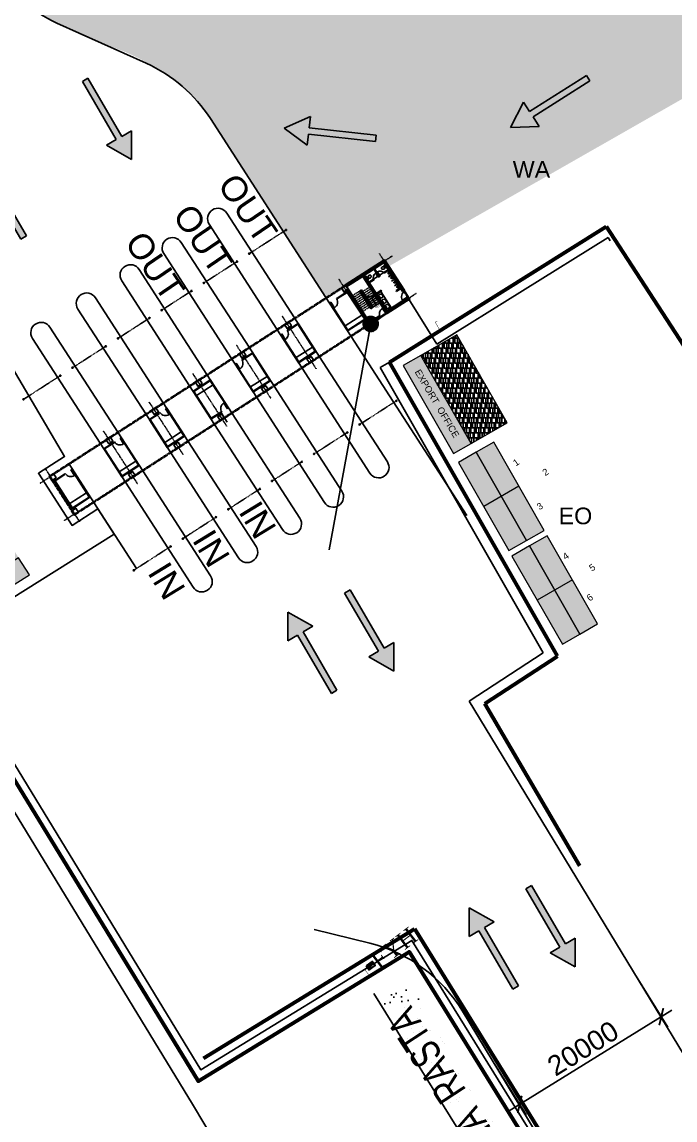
# Model space of a CAD drawing. Header units: inches. Extents: x -1774894 to -657573, y 144736 to 934842.
# Drawn here: x -1156533 to -1078103, y 461071 to 592973 of the extents above; entities that cross this region are included whole.
import ezdxf
from ezdxf.xclip import XClip

# ---------------------------------------------------------------- set-up
doc = ezdxf.new("R2010")
doc.units = ezdxf.units.IN
doc.header["$MEASUREMENT"] = 0
doc.header["$XCLIPFRAME"] = 0
for name, pattern in [('DIVIDE2', [0.625, 0.25, -0.125, 0, -0.125, 0, -0.125]), ('GRID', [15, 5, -1.5, 2, -1.5, 5]), ('HIDDEN', [0.375, 0.25, -0.125])]:
    doc.linetypes.add(name, pattern=pattern)
for name, color, linetype in [('3', 13, 'Continuous'), ('A-ANNO-DIMS', 8, 'Continuous'), ('A-ANNO-GRID', 8, 'GRID'), ('A-ANNO-TEXT', 7, 'Continuous'), ('A-DOOR-PRHT', 3, 'Continuous'), ('A-FLOR-HRAL', 1, 'Continuous'), ('A-FLOR-LEVL', 8, 'Continuous'), ('A-FLOR-OVHD', 1, 'HIDDEN'), ('A-FLOR-STRS', 5, 'Continuous'), ('A-GLAZ-PRHT', 1, 'Continuous'), ('A-OTHERS PROPERTY-HATCH', 9, 'Continuous'), ('A-WALL-PRHT', 1, 'Continuous'), ('C-ROAD-OTLN', 142, 'Continuous'), ("EXPORT WARE HOUSE(19 JULY'08)$0$G-ANNO-TEXT", 2, 'Continuous'), ("EXPORT WARE HOUSE(19 JULY'08)$0$G-ANNO-TTLB", 4, 'Continuous'), ('FENCE EXIM AREA', 7, 'FENCELINE1'), ('HATCH', 9, 'Continuous'), ('IFURN-FREE', 6, 'Continuous'), ('S-COLS-PRIM', 4, 'Continuous'), ('siding cl', 7, 'Continuous')]:
    doc.layers.add(name, color=color, linetype=linetype)
for name, color, linetype, lineweight in [('A-ANNO-SYMB', 6, 'Continuous', 13), ('A-FLOR-FIXT', 43, 'Continuous', 13), ('A-WALL-FULL-EXTR', 7, 'Continuous', 30), ('Container', 5, 'Continuous', 9), ("EXPORT WARE HOUSE(19 JULY'08)$0$A-FLOR-OVHD", 8, 'Continuous', 13), ('grid', 7, 'Continuous', 18), ('IR PROP. DETAILS', 190, 'Continuous', 0), ('P FIRE', 6, 'Continuous', 35), ('P FIXTURE', 54, 'Continuous', 30), ('P TEXT', 255, 'Continuous', 20)]:
    doc.layers.add(name, color=color, linetype=linetype, lineweight=lineweight)
doc.styles.add('2MM', font='romans', dxfattribs={"height": 0.07874})
doc.styles.add('ANNO', font='arial.ttf')
doc.styles.add('ARIAL', font='arial.ttf')
doc.styles.add("EXPORT WARE HOUSE(19 JULY'08)$0$HEADING", font='')
doc.styles.add("EXPORT WARE HOUSE(19 JULY'08)$0$NOTES", font='ROMANS.SHX')
doc.styles.add("EXPORT WARE HOUSE(19 JULY'08)$0$SUBHEAD", font='arial.ttf')
doc.styles.add('SWISS', font='swisscl.ttf')
doc.styles.get("EXPORT WARE HOUSE(19 JULY'08)$0$HEADING").set_extended_font_data('Arial Black')
doc.linetypes.add('FENCELINE1', pattern='A,0.25,-0.1,[133,ltypeshp.shx,S=0.1,R=0,X=-0.1,Y=0],-0.1,1', length=1.45)
doc.dimstyles.new('Architectural Metric', dxfattribs={"dimscale": 1500, "dimtxt": 2.38, "dimasz": 1.5, "dimexe": 1.5, "dimexo": 2.38, "dimgap": 0.5, "dimtad": 1, "dimtoh": 1, "dimdec": 0, "dimrnd": 1, "dimzin": 0, "dimdsep": 46, "dimtxsty": 'ANNO', "dimblk": 'ARCHTICK', "dimcen": 2.38, "dimdle": 1.5, "dimclrd": 256, "dimclre": 256, "dimclrt": 256, "dimadec": 0, "dimazin": 0, "dimtfac": 1, "dimtdec": 0, "dimtofl": 0, "dimtmove": 0, "dimatfit": 3, "dimfxl": 1, "dimtolj": 1, "dimtzin": 0, "dimlwd": 25, "dimarcsym": 0})

# ---------------------------------------------------------------- blocks, each defined once
blk = doc.blocks.new("EXPORT WARE HOUSE(19 JULY'08)$0$a1v_sheet")
at = {"color": 8}
blk.add_line((-817, 570), (0, 570), dxfattribs=at)
for p, q in [((-812, 565), (-100, 565)), ((-100, 565), (-100, 5.5)), ((-95, 565), (-95, 5.5))]:
    blk.add_line(p, q)
at = {"layer": "EXPORT WARE HOUSE(19 JULY'08)$0$G-ANNO-TEXT"}
for tag, p, height, style in [('CLIENT1', (-93.8, 98.17), 3, "EXPORT WARE HOUSE(19 JULY'08)$0$NOTES"), ('CLIENT2', (-93.8, 93.31), 3, "EXPORT WARE HOUSE(19 JULY'08)$0$NOTES"), ('JOBTITLE1', (-93.8, 83.85), 3.5, "EXPORT WARE HOUSE(19 JULY'08)$0$SUBHEAD"), ('JOBTITLE2', (-93.8, 79.03), 3.5, "EXPORT WARE HOUSE(19 JULY'08)$0$SUBHEAD"), ('DRAWINGTITLE1', (-93.8, 62.97), 4, "EXPORT WARE HOUSE(19 JULY'08)$0$HEADING"), ('DRAWINGTITLE2', (-93.8, 57.42), 4, "EXPORT WARE HOUSE(19 JULY'08)$0$HEADING"), ('DRAWINGTITLE3', (-93.8, 52.65), 4, "EXPORT WARE HOUSE(19 JULY'08)$0$HEADING"), ('DRAWINGTITLE4', (-93.8, 48.01), 4, "EXPORT WARE HOUSE(19 JULY'08)$0$HEADING"), ('JOBNO', (-93.8, 38.4), 2.38, "EXPORT WARE HOUSE(19 JULY'08)$0$NOTES"), ('SCALE', (-63.8, 38.4), 2.38, "EXPORT WARE HOUSE(19 JULY'08)$0$NOTES"), ('DATE', (-33.8, 38.4), 2.38, "EXPORT WARE HOUSE(19 JULY'08)$0$NOTES"), ('DRNBY', (-93.8, 28.4), 2.38, "EXPORT WARE HOUSE(19 JULY'08)$0$NOTES"), ('DRAWINGSTATUS', (-33.8, 28.4), 2.38, "EXPORT WARE HOUSE(19 JULY'08)$0$NOTES"), ('REV', (-93.8, 17.8), 2.38, "EXPORT WARE HOUSE(19 JULY'08)$0$NOTES"), ('DRGNO', (-63.8, 11.22), 6, "EXPORT WARE HOUSE(19 JULY'08)$0$HEADING")]:
    blk.add_attdef(tag, p, '', height=height, dxfattribs=dict(at, style=style))
blk = doc.blocks.new("EXPORT WARE HOUSE(19 JULY'08)")
at = {"layer": "EXPORT WARE HOUSE(19 JULY'08)$0$G-ANNO-TTLB", "xscale": 200, "yscale": 200, "zscale": 200}
blk.add_blockref("EXPORT WARE HOUSE(19 JULY'08)$0$a1v_sheet", (1467445.6, -11580899.7), dxfattribs=at)
blk = doc.blocks.new('ldoor')
at = {"color": 9}
for p, q in [((-1, 9), (9, 9)), ((89, 9), (99, 9))]:
    blk.add_line(p, q, dxfattribs=at)
blk.add_line((9, 89), (9, 9))
blk.add_arc((9, 9), 80, 0, 90, dxfattribs=at)
blk = doc.blocks.new('rdoor')
at = {"color": 9}
for p, q in [((-100, 0), (-90, 0)), ((-10, 0), (0, 0))]:
    blk.add_line(p, q, dxfattribs=at)
blk.add_line((-10, 80), (-10, 0))
blk.add_arc((-10, 0), 80, 90, 180, dxfattribs=at)
blk = doc.blocks.new('3A028')
for p, q in [((-218, 48), (-218, 158)), ((-178, 8), (192, 8)), ((-103, 8), (-103, -47)), ((117, 8), (117, -47)), ((232, 48), (232, 158)), ((-128, -47), (142, -47))]:
    blk.add_line(p, q)
for points in [[(-128, -47, 0.0434011), (-164, -186, 0.0814033), (-178, -275, 0.0814033), (-164, -364, 0.0896977), (-124, -436, 0.1046167), (-62, -486, 0.1183267), (7, -502, 0.1183267), (76, -486, 0.1046167), (138, -436, 0.0896977), (177, -364, 0.0814033), (192, -275, 0.0737697)], [(-148, -262, 0.0132408), (-148, -275, 0.0814033), (-135, -354, 0.0896977), (-101, -417, 0.1046167), (-48, -459, 0.1183267), (7, -472, 0.1183267), (62, -459, 0.1046167), (114, -417, 0.0896977), (149, -354, 0.0814033), (162, -275, 0.0814033)], [(192, -275, 0.0814033), (177, -186, 0.0434011), (142, -47, 0.073389)], [(162, -275, 0.0132408), (161, -262, 0.0441801)]]:
    blk.add_lwpolyline(points, format="xyb")
for centre, radius, start, end in [((-178, 48), 40, 180, 270), ((192, 48), 40, 270, 0), ((7, -296), 158, 12.30865, 167.69135)]:
    blk.add_arc(centre, radius, start, end)
blk = doc.blocks.new('3A021')
at = {"layer": 'A-FLOR-FIXT'}
blk.add_lwpolyline([(268, 547, 0.1154703), (288, 461, 0.1039792), (349, 384, 0.0910076), (436, 335, 0.0835671), (543, 317, 0.0835671), (651, 335, 0.0910076), (738, 384, 0.1039792), (798, 461, 0.1154703), (818, 547, 0.1154703), (798, 633, 0.1039792), (738, 709, 0.0910076), (651, 759, 0.0835671), (543, 777, 0.0835671), (436, 759, 0.0910076), (349, 709, 0.1039792), (288, 633, 0.1154703)], format="xyb", close=True, dxfattribs=at)
at = {"layer": 'A-FLOR-FIXT', "color": 8}
blk.add_lwpolyline([(293, 547, 0.1154703), (311, 472, 0.1039792), (365, 403, 0.0910076), (444, 359, 0.0835671), (543, 342, 0.0835671), (642, 359, 0.0910076), (722, 403, 0.1039792), (776, 472, 0.1154703), (793, 547, 0.1154703), (776, 622, 0.1039792), (722, 690, 0.0910076), (642, 735, 0.0835671), (543, 752, 0.0835671), (444, 735, 0.0910076), (365, 690, 0.1039792), (311, 622, 0.1154703)], format="xyb", close=True, dxfattribs=at)
for radius in [32.5, 22.5]:
    blk.add_circle((543, 685), radius, dxfattribs=at)
blk = doc.blocks.new('3A038')
at = {"layer": 'A-FLOR-FIXT'}
for p, q in [((-130, 0), (130, 0)), ((-90, -46), (-75, -46)), ((75, -46), (90, -46))]:
    blk.add_line(p, q, dxfattribs=at)
for centre, radius, start, end in [((-130, -25), 25, 90, 180), ((130, -25), 25, 0, 90), ((607, 24), 764, 183.66056, 191.15271), ((257, -44), 407, 191.29962, 205.75223), ((-90, -71), 25, 90, 187.32983), ((509, 6), 629, 187.32983, 191.29962), ((98, -121), 231, 205.75223, 229.34837), ((257, -44), 372, 191.29962, 205.75223), ((98, -121), 196, 205.75223, 229.34837), ((-75, -71), 25, 23.26034, 90), ((-48, -59), 4.53, 203.26034, 238.29439), ((0, -235), 79.9, 229.34837, 270), ((-25, -23), 47.2, 238.29439, 255.64714), ((-10, 36), 108, 255.64714, 263.94988), ((0, -235), 45.3, 229.34837, 270), ((0, 131), 203, 263.94988, 270), ((0, 131), 203, 270, 276.05012), ((0, -235), 45.3, 270, 310.65163), ((0, -235), 79.9, 270, 310.65163), ((10, 36), 108, 276.05012, 284.35286), ((-98, -121), 196, 310.65163, 334.24777), ((25, -23), 47.2, 284.35286, 301.70561), ((48, -59), 4.53, 301.70561, 336.73966), ((75, -71), 25, 90, 156.73966), ((-98, -121), 231, 310.65163, 334.24777), ((-257, -44), 372, 334.24777, 348.70038), ((90, -71), 25, 352.67017, 90), ((-509, 6), 629, 348.70038, 352.67017), ((-257, -44), 407, 334.24777, 348.70038), ((-607, 24), 764, 348.84729, 356.33944)]:
    blk.add_arc(centre, radius, start, end, dxfattribs=at)
at = {"layer": 'A-FLOR-FIXT', "color": 8}
for radius, start, end in [(25.5, 176.31986, 3.68014), (21.5, 176.96492, 3.03508)]:
    blk.add_arc((0, -73), radius, start, end, dxfattribs=at)
blk = doc.blocks.new('_ArchTick')
at = {"color": 0, "linetype": 'ByBlock', "const_width": 0.15}
blk.add_lwpolyline([(-0.5, -0.5), (0.5, 0.5)], dxfattribs=at)
blk = doc.blocks.new('*D614')
at = {"layer": 'A-ANNO-DIMS', "linetype": 'Continuous', "lineweight": -2}
for p, q in [((-1082769, 478355), (-1078963, 472213)), ((-1099771, 467820), (-1095965, 461678))]:
    blk.add_line(p, q, dxfattribs=at)
at = {"layer": 'A-ANNO-DIMS', "lineweight": 25}
blk.add_line((-1098030, 462163), (-1078478, 474278), dxfattribs=at)
at = {"layer": 'Defpoints', "color": 0, "linetype": 'Continuous'}
for p in [(-1084022, 480378), (-1079753, 473488), (-1101024, 469843)]:
    blk.add_point(p, dxfattribs=at)
at = {"layer": 'A-ANNO-DIMS', "linetype": 'Continuous', "lineweight": 25, "xscale": 1500, "yscale": 1500, "zscale": 1500}
for p, rotation in [((-1079753, 473488), 31.78255486540328), ((-1096755, 462953), 211.7825548654033)]:
    blk.add_blockref('_ArchTick', p, dxfattribs=dict(at, rotation=rotation))
at = {"layer": 'A-ANNO-DIMS', "linetype": 'Continuous', "insert": (-1089157, 469678), "char_height": 2380, "attachment_point": 5, "rotation": 31.78255, "style": 'ANNO'}
blk.add_mtext('\\A1;20000', dxfattribs=at)
blk = doc.blocks.new('A$C504613C0')
at = {"layer": 'P FIXTURE', "ltscale": 7.5}
blk.add_hatch(color=256, dxfattribs=at).paths.add_polyline_path([(900, 2041), (0, 2041), (0, 1441)])
blk.add_line((900, 2041), (0, 1441), dxfattribs=at)
blk.add_lwpolyline([(0, 2041), (0, 1441), (900, 1441), (900, 2041)], close=True, dxfattribs=at)
at = {"layer": 'P TEXT', "ltscale": 3, "insert": (942, 2748), "char_height": 2000, "width": 301259.33, "attachment_point": 1, "style": '2MM'}
blk.add_mtext('{\\fBookman Old Style|b0|i0|c0|p18;FYH}', dxfattribs=at)
blk = doc.blocks.new('XZCZXDC')
at = {"layer": 'IR PROP. DETAILS'}
h = blk.add_hatch(color=256, dxfattribs=at)
h.set_gradient(color1=(96, 92, 93), color2=(117, 112, 114), one_color=1, tint=0.45, name='CYLINDER')
h.paths.add_polyline_path([(-17331, 724408), (-17331, 723057), (-25422, 723057), (-25422, 722286), (-17331, 722286), (-17331, 720935), (-14360, 722671)])
at = {"layer": 'siding cl'}
for p, q in [((-17331, 724408), (-17331, 723057)), ((-17331, 723057), (-25422, 723057)), ((-25422, 723057), (-25422, 722286)), ((-17331, 722286), (-25422, 722286)), ((-17331, 720935), (-17331, 722286))]:
    blk.add_line(p, q, dxfattribs=at)
for points in [[(-17331, 724408), (-14360, 722671)], [(-17331, 720935), (-14360, 722671)]]:
    blk.add_lwpolyline(points, dxfattribs=at)
blk = doc.blocks.new('6-BAY- TOLL  AREA -3 STRAIGHT')
at = {"layer": 'A-ANNO-GRID', "ltscale": 0.01}
for p, q in [((48939, 5455), (-1370, 5455)), ((8425, 6570), (8425, -1000)), ((14925, 6570), (14925, -1000)), ((21184, 6570), (21184, -1000)), ((27444, 6570), (27444, -1000)), ((33944, 6570), (33944, -1000)), ((42069, 6570), (42069, -1000)), ((47824, 6570), (47824, -1000)), ((48939, 115), (-1370, 115))]:
    blk.add_line(p, q, dxfattribs=at)
at = {"layer": 'A-ANNO-GRID', "ltscale": 0.25}
blk.add_line((115, 6570), (115, -1000), dxfattribs=at)
at = {"layer": 'A-ANNO-SYMB'}
for p, q in [((44153, 2810), (44100, 2760)), ((44177, 2858), (44124, 2807)), ((44136, 2665), (44153, 2810)), ((44189, 2715), (44136, 2665)), ((44160, 2712), (44177, 2858)), ((44213, 2763), (44160, 2712))]:
    blk.add_line(p, q, dxfattribs=at)
at = {"layer": 'A-ANNO-SYMB', "linetype": 'Continuous'}
for points in [[(44100, 2760), (43376, 3121)], [(44124, 2807), (43400, 3169)], [(44913, 2353), (44189, 2715)], [(44937, 2401), (44213, 2763)]]:
    blk.add_lwpolyline(points, dxfattribs=at)
at = {"layer": 'A-ANNO-TEXT', "linetype": 'Continuous'}
blk.add_line((21484, 860), (21484, -580), dxfattribs=at)
at = {"layer": 'A-FLOR-HRAL'}
for p, q in [((43369, 4035), (43669, 4035)), ((43369, 1535), (43369, 4035)), ((43419, 3985), (43619, 3985)), ((43419, 1585), (43419, 3985)), ((43619, 3060), (43619, 3985)), ((43669, 3035), (43669, 4035)), ((43619, 1585), (43619, 3000)), ((43669, 1535), (43669, 2975)), ((47259, 3612), (47259, 3587)), ((47709, 3612), (47259, 3612)), ((47709, 3587), (47259, 3587)), ((47259, 2962), (47259, 2937)), ((47709, 2962), (47259, 2962)), ((47709, 2937), (47259, 2937)), ((43669, 1535), (43369, 1535)), ((43619, 1585), (43419, 1585)), ((47259, 2312), (47259, 2287)), ((47709, 2312), (47259, 2312)), ((47709, 2287), (47259, 2287))]:
    blk.add_line(p, q, dxfattribs=at)
for points in [[(230, 4785), (305, 4785), (305, 4710), (230, 4710)], [(2692, 4785), (2767, 4785), (2767, 4710), (2692, 4710)], [(7300, 4785), (7375, 4785), (7375, 4710), (7300, 4710)], [(9725, 4785), (9800, 4785), (9800, 4710), (9725, 4710)], [(13800, 4785), (13875, 4785), (13875, 4710), (13800, 4710)], [(16225, 4785), (16300, 4785), (16300, 4710), (16225, 4710)], [(22484, 4710), (22559, 4710), (22559, 4785), (22484, 4785)], [(26144, 4785), (26069, 4785), (26069, 4710), (26144, 4710)], [(28569, 4785), (28494, 4785), (28494, 4710), (28569, 4710)], [(32644, 4785), (32569, 4785), (32569, 4710), (32644, 4710)], [(35069, 4785), (34994, 4785), (34994, 4710), (35069, 4710)], [(39676, 4785), (39601, 4785), (39601, 4710), (39676, 4710)], [(42139, 4785), (42064, 4785), (42064, 4710), (42139, 4710)], [(2692, 860), (2767, 860), (2767, 785), (2692, 785)], [(9725, 860), (9800, 860), (9800, 785), (9725, 785)], [(16225, 860), (16300, 860), (16300, 785), (16225, 785)], [(20059, 785), (20134, 785), (20134, 860), (20059, 860)], [(22484, 785), (22559, 785), (22559, 860), (22484, 860)], [(26144, 860), (26069, 860), (26069, 785), (26144, 785)], [(32644, 860), (32569, 860), (32569, 785), (32644, 785)], [(39676, 860), (39601, 860), (39601, 785), (39676, 785)]]:
    blk.add_lwpolyline(points, close=True, dxfattribs=at)
at = {"layer": 'A-FLOR-LEVL'}
for p, q in [((22484, 4110), (20134, 4110)), ((45496, 4340), (46246, 4340)), ((47111, 4340), (46361, 4340)), ((2692, 1460), (305, 1460)), ((9725, 1460), (7375, 1460)), ((16225, 1460), (13875, 1460)), ((26144, 1460), (28494, 1460)), ((32644, 1460), (34994, 1460)), ((39676, 1460), (42064, 1460))]:
    blk.add_line(p, q, dxfattribs=at)
at = {"layer": 'A-FLOR-OVHD'}
blk.add_lwpolyline([(0, 5570), (47939, 5570), (47939, 0), (0, 0)], close=True, dxfattribs=at)
at = {"layer": 'A-FLOR-STRS', "color": 9, "linetype": 'HIDDEN', "ltscale": 0.25}
for p, q in [((43369, 4035), (42369, 4035)), ((43369, 3785), (42369, 3785)), ((43369, 3535), (42369, 3535)), ((43369, 3285), (42369, 3285)), ((43369, 3035), (42369, 3035)), ((43369, 2785), (42369, 2785)), ((43669, 3785), (44669, 3785)), ((43669, 3535), (44669, 3535)), ((43669, 3285), (44669, 3285)), ((43669, 3035), (44669, 3035)), ((44169, 2785), (44669, 2785)), ((43369, 2535), (42369, 2535)), ((43369, 2285), (42369, 2285)), ((43369, 2035), (42369, 2035)), ((43369, 1785), (42369, 1785))]:
    blk.add_line(p, q, dxfattribs=at)
at = {"layer": 'A-FLOR-STRS'}
for p, q in [((43669, 2785), (44049, 2785)), ((44126, 2785), (44150, 2785)), ((43669, 2535), (44669, 2535)), ((43669, 2285), (44669, 2285)), ((43669, 2035), (44669, 2035)), ((43669, 1785), (44669, 1785)), ((43669, 1535), (44669, 1535)), ((47939, 1230), (47939, 230)), ((44669, 0), (43669, 0))]:
    blk.add_line(p, q, dxfattribs=at)
at = {"layer": 'A-GLAZ-PRHT'}
for p, q in [((230, 4710), (230, 785)), ((305, 4785), (1692, 4785)), ((305, 4710), (1692, 4710)), ((305, 4710), (305, 785)), ((1692, 4785), (1692, 4710)), ((1692, 4710), (1692, 4785)), ((2692, 4785), (2692, 860)), ((2692, 4710), (2692, 4785)), ((2767, 4785), (2767, 860)), ((7300, 4710), (7300, 785)), ((7375, 4785), (8725, 4785)), ((7375, 4710), (8725, 4710)), ((7375, 4710), (7375, 785)), ((8725, 4785), (8725, 4710)), ((8725, 4710), (8725, 4785)), ((9725, 4785), (9725, 860)), ((9725, 4710), (9725, 4785)), ((9800, 4785), (9800, 860)), ((13800, 4710), (13800, 785)), ((13875, 4785), (15225, 4785)), ((13875, 4710), (15225, 4710)), ((13875, 4710), (13875, 785)), ((15225, 4785), (15225, 4710)), ((15225, 4710), (15225, 4785)), ((16225, 4785), (16225, 860)), ((16225, 4710), (16225, 4785)), ((16300, 4785), (16300, 860)), ((20059, 860), (20059, 4785)), ((22484, 4785), (20059, 4785)), ((20134, 860), (20134, 4785)), ((22484, 4710), (20134, 4710)), ((22484, 785), (22484, 4710)), ((22559, 785), (22559, 4710)), ((26069, 4785), (26069, 860)), ((26144, 4785), (26144, 860)), ((26144, 4710), (26144, 4785)), ((27144, 4785), (27144, 4710)), ((27144, 4710), (27144, 4785)), ((28494, 4785), (27144, 4785)), ((28494, 4710), (27144, 4710)), ((28494, 4710), (28494, 785)), ((28569, 4710), (28569, 785)), ((32569, 4785), (32569, 860)), ((32644, 4785), (32644, 860)), ((32644, 4710), (32644, 4785)), ((33644, 4785), (33644, 4710)), ((33644, 4710), (33644, 4785)), ((34994, 4785), (33644, 4785)), ((34994, 4710), (33644, 4710)), ((34994, 4710), (34994, 785)), ((35069, 4710), (35069, 785)), ((39601, 4785), (39601, 860)), ((39676, 4785), (39676, 860)), ((39676, 4710), (39676, 4785)), ((40676, 4785), (40676, 4710)), ((40676, 4710), (40676, 4785)), ((42064, 4785), (40676, 4785)), ((42064, 4710), (40676, 4710)), ((42064, 4710), (42064, 785)), ((42139, 4710), (42139, 785)), ((2692, 785), (230, 785)), ((2692, 860), (305, 860)), ((9725, 785), (7300, 785)), ((9725, 860), (7375, 860)), ((16225, 785), (13800, 785)), ((16225, 860), (13875, 860)), ((20134, 860), (21484, 860)), ((20134, 785), (21484, 785)), ((21484, 785), (21484, 860)), ((21484, 860), (21484, 785)), ((22484, 860), (22484, 785)), ((26144, 860), (28494, 860)), ((26144, 785), (28569, 785)), ((32644, 860), (34994, 860)), ((32644, 785), (35069, 785)), ((39676, 860), (42064, 860)), ((39676, 785), (42139, 785))]:
    blk.add_line(p, q, dxfattribs=at)
at = {"layer": 'A-GLAZ-PRHT', "color": 9}
for p, q in [((2730, 860), (2730, 4710)), ((9762, 860), (9762, 4710)), ((16262, 860), (16262, 4710)), ((22484, 4747), (20134, 4747)), ((22522, 4710), (22522, 860)), ((26106, 860), (26106, 4710)), ((32606, 860), (32606, 4710)), ((39639, 860), (39639, 4710)), ((2692, 822), (305, 822)), ((9725, 822), (7375, 822)), ((16225, 822), (13875, 822)), ((26144, 822), (28494, 822)), ((32644, 822), (34994, 822)), ((39676, 822), (42064, 822))]:
    blk.add_line(p, q, dxfattribs=at)
at = {"layer": 'A-WALL-FULL-EXTR', "color": 7}
for p, q in [((42369, 5570), (47939, 5570)), ((42369, 5340), (44669, 5340)), ((42369, 600), (42369, 5340)), ((44669, 0), (44669, 5340)), ((44899, 5340), (47709, 5340)), ((44899, 230), (44899, 5340)), ((47709, 5340), (47709, 1230)), ((47939, 5570), (47939, 1230)), ((42139, 600), (42139, 4970)), ((43669, 230), (42369, 230)), ((43669, 0), (43669, 230)), ((47939, 230), (44899, 230)), ((47939, 1230), (47709, 1230)), ((47939, 230), (47939, 0)), ((43669, 0), (42369, 0)), ((47939, 0), (44669, 0))]:
    blk.add_line(p, q, dxfattribs=at)
for points in [[(42369, 5570), (41769, 5570), (41769, 4970), (42369, 4970)], [(42369, 0), (41769, 0), (41769, 600), (42369, 600)]]:
    blk.add_lwpolyline(points, close=True, dxfattribs=at)
at = {"layer": 'A-WALL-PRHT'}
for p, q in [((46246, 5340), (46246, 4225)), ((46361, 5340), (46361, 4225)), ((45496, 4340), (44899, 4340)), ((45496, 4225), (44899, 4225)), ((45496, 4340), (45496, 4225)), ((46361, 4225), (46246, 4225)), ((47709, 4340), (47111, 4340)), ((47111, 4340), (47111, 4225)), ((47709, 4225), (47111, 4225)), ((44899, 2730), (45649, 2730)), ((45649, 2730), (45649, 2615)), ((44899, 2615), (45649, 2615)), ((47709, 1715), (47109, 1715)), ((47109, 1715), (47109, 1600)), ((47709, 1600), (47109, 1600))]:
    blk.add_line(p, q, dxfattribs=at)
at = {"layer": 'C-ROAD-OTLN'}
for p, q in [((2800, 5570), (2800, 0)), ((7300, 5570), (7300, 0)), ((9800, 5570), (9800, 0)), ((13800, 5570), (13800, 0)), ((16300, 5570), (16300, 0)), ((20059, 5570), (20059, 0)), ((22559, 5570), (22559, 0)), ((26069, 5570), (26069, 0)), ((28569, 5570), (28569, 0)), ((32569, 5570), (32569, 0)), ((35069, 5570), (35069, 0)), ((39569, 5570), (39569, 0))]:
    blk.add_line(p, q, dxfattribs=at)
at = {"layer": 'IFURN-FREE'}
blk.add_line((45499, 2615), (45499, 230), dxfattribs=at)
at = {"layer": 'S-COLS-PRIM'}
for points in [[(0, 4970), (600, 4970), (600, 5570), (0, 5570)], [(8125, 5570), (8725, 5570), (8725, 4970), (8125, 4970)], [(14625, 5570), (15225, 5570), (15225, 4970), (14625, 4970)], [(21484, 5570), (20884, 5570), (20884, 4970), (21484, 4970)], [(27744, 5570), (27144, 5570), (27144, 4970), (27744, 4970)], [(34244, 5570), (33644, 5570), (33644, 4970), (34244, 4970)], [(44899, 5570), (44669, 5570), (44669, 5340), (44899, 5340)], [(47939, 5570), (47709, 5570), (47709, 5340), (47939, 5340)], [(0, 600), (600, 600), (600, 0), (0, 0)], [(8125, 0), (8725, 0), (8725, 600), (8125, 600)], [(14625, 0), (15225, 0), (15225, 600), (14625, 600)], [(21484, 0), (20884, 0), (20884, 600), (21484, 600)], [(27744, 0), (27144, 0), (27144, 600), (27744, 600)], [(34244, 0), (33644, 0), (33644, 600), (34244, 600)], [(44899, 0), (44669, 0), (44669, 230), (44899, 230)], [(47939, 0), (47709, 0), (47709, 230), (47939, 230)]]:
    blk.add_lwpolyline(points, close=True, dxfattribs=at)
at = {"layer": 'A-DOOR-PRHT', "extrusion": (0, 0, -1), "yscale": 10}
for name, p, xscale, zscale, rotation in [('ldoor', (-2687, 4880), -10, -10, 180), ('ldoor', (-9720, 4880), -10, -10, 180), ('ldoor', (-16220, 4880), -10, -10, 180), ('ldoor', (-26149, 4880), 10, -10.00000000000931, 180), ('ldoor', (-32649, 4880), 10, -10.00000000000931, 180), ('ldoor', (-39681, 4880), 10, -10.00000000000931, 180), ('rdoor', (-47939, 230), 10, -10, 270)]:
    blk.add_blockref(name, p, dxfattribs=dict(at, xscale=xscale, zscale=zscale, rotation=rotation))
at = {"layer": 'A-DOOR-PRHT'}
for p, xscale, yscale, zscale in [((46246, 4225), 7.5, 7.5, 7.5), ((44669, 0), 10, 10, 10)]:
    blk.add_blockref('rdoor', p, dxfattribs=dict(at, xscale=xscale, yscale=yscale, zscale=zscale))
at = {"layer": 'A-DOOR-PRHT', "extrusion": (0, 0, -1)}
for name, p, xscale, yscale, zscale in [('rdoor', (-46361, 4225), 7.5, 7.5, -7.5), ('ldoor', (-22479, 690), 10, 10, -10.00000000000931)]:
    blk.add_blockref(name, p, dxfattribs=dict(at, xscale=xscale, yscale=yscale, zscale=zscale))
at = {"layer": 'A-FLOR-FIXT', "rotation": 90}
blk.add_blockref('3A028', (45056, 4833), dxfattribs=at)
at = {"layer": 'A-FLOR-FIXT', "extrusion": (0, 0, -1), "zscale": -1}
for name, p, rotation in [('3A028', (-47551, 4833), 90), ('3A038', (-47709, 3925), 90), ('3A038', (-47709, 3275), 90), ('3A038', (-47709, 2625), 90), ('3A021', (-45746, 2708, 0), 270), ('3A021', (-45746, 1966, 0), 270), ('3A038', (-47709, 1975), 90), ('3A021', (-45746, 1223, 0), 270)]:
    blk.add_blockref(name, p, dxfattribs=dict(at, rotation=rotation))
at = {"layer": 'A-ANNO-TEXT', "extrusion": (0, 0, -1), "insert": (44099, 1479), "char_height": 300, "width": 10486.36, "attachment_point": 2, "text_direction": (-1, 0, 0), "style": 'ARIAL'}
blk.add_mtext('{\\C1;UP.}', dxfattribs=at)
at = {"layer": 'A-FLOR-HRAL'}
blk.add_leader([(44169, 2535), (44169, 1535)], dimstyle='Architectural Metric', override={"dimscale": 200, "dimgap": 1.5, "dimtad": 0}, dxfattribs=at)

msp = doc.modelspace()

# ---------------------------------------------------------------- hatches: boundary and pattern name
at = {"layer": 'A-OTHERS PROPERTY-HATCH', "linetype": 'Continuous'}
h = msp.add_hatch(dxfattribs=at)
h.set_pattern_fill('AR-SAND', color=256, scale=1500, style=0)
h.set_pattern_definition([(37.5, (-1097809.8, 453737.2), (-94.49, 2890.24), [0, -2280, 0, -2550, 0, -2437.5]), (7.5, (-1097809.8, 453737), (2654.67, 4233.2), [0, -1230, 0, -2055, 0, -787.5]), (327.5, (-1099654.8, 453737.2), (4671.21, 8.49), [0, -750, 0, -2700, 0, -3525]), (317.5, (-1099655, 453737), (4509.2, 1316.5), [0, -375, 0, -1770, 0, -2025])])
h.paths.add_polyline_path([(-1114294.184, 476302.97), (-1110696.274, 478534.664), (-1081325.422, 431132.108), (-1084852.389, 428939.687), (-1093044.401, 442118.252), (-1111371.328, 471600.944)])
at = {"layer": 'grid'}
h = msp.add_hatch(color=256, dxfattribs=at)
h.set_gradient(color1=(194, 184, 153), color2=(224, 219, 204), one_color=1, tint=0.84, name='CYLINDER')
h.paths.add_polyline_path([(-1104712.433, 541126.16), (-1102595.219, 542335.788), (-1108643.358, 552921.858), (-1110760.572, 551712.23)])
h = msp.add_hatch(color=256, dxfattribs=at)
h.set_gradient(color1=(158, 158, 255), color2=(173, 173, 255), one_color=1, tint=0.84, name='CYLINDER')
h.paths.add_polyline_path([(-1095941.876, 530690.426), (-1093824.662, 531900.054), (-1099872.801, 542486.124), (-1101990.015, 541276.497)])
h.paths.add_polyline_path([(-1098059.09, 529480.799), (-1095941.876, 530690.426), (-1101990.015, 541276.497), (-1104107.229, 540066.869)])
h = msp.add_hatch(color=256, dxfattribs=at)
h.set_gradient(color1=(158, 158, 255), color2=(173, 173, 255), one_color=1, tint=0.84, name='CYLINDER')
h.paths.add_polyline_path([(-1165981.813, 520083.91), (-1155647.657, 526553.073), (-1156941.489, 528619.905), (-1167275.646, 522150.742)])
h.paths.add_polyline_path([(-1167275.646, 522150.742), (-1156941.489, 528619.905), (-1158235.322, 530686.736), (-1168569.479, 524217.573)])
h = msp.add_hatch(color=256, dxfattribs=at)
h.set_gradient(color1=(158, 158, 255), color2=(173, 173, 255), one_color=1, tint=0.84, name='CYLINDER')
h.paths.add_polyline_path([(-1089518.034, 519446.762), (-1087400.82, 520656.39), (-1093448.959, 531242.46), (-1095566.173, 530032.832)])
h.paths.add_polyline_path([(-1091635.248, 518237.134), (-1089518.034, 519446.762), (-1095566.173, 530032.832), (-1097683.387, 528823.204)])
at = {"layer": 'HATCH'}
h = msp.add_hatch(dxfattribs=at)
h.set_pattern_fill('AR-RSHKE', color=256, scale=50, style=0)
h.set_pattern_definition([(0, (-1267735.34, 1e-10), (1275, 600), [300, -250, 350, -150, 450, -200]), (0, (-1267435.34, 25), (1275, 600), [250, -950, 200, -300]), (0, (-1266835.34, -37.5), (1275, 600), [150, -1550]), (90, (-1267735.34, 1e-10), (-425, 600), [575, -1825]), (90, (-1267435.34, 1e-10), (-425, 600), [562.5, -1837.5]), (90, (-1267185.34, 1e-10), (-425, 600), [525, -1875]), (90, (-1266835.34, -37.5), (-425, 600), [575, -1825]), (90, (-1266685.34, -37.5), (-425, 600), [575, -1825]), (90, (-1266235.34, 1e-10), (-425, 600), [550, -1850])])
h.paths.add_polyline_path([(-1104301.958, 555402.23), (-1108643.358, 552921.858), (-1102595.219, 542335.788), (-1098253.819, 544816.16)])
at = {"layer": 'IR PROP. DETAILS', "true_color": 0xcccd9d}
h = msp.add_hatch(color=9, dxfattribs=at)
h.set_gradient(color1=(232, 232, 201), color2=(211, 211, 151), one_color=1, tint=0.71, name='CYLINDER')
h.paths.add_polyline_path([(-989509.348, 636175.661), (-1035869.461, 607341.861), (-1112483.167, 563612.973), (-1112928.318, 564302.576), (-1119960.46, 559763.206), (-1134672.5, 582447.582, 0.1491589763), (-1146911.083, 590329.352, -0.0208435), (-1152268.854, 592750.066, -0.0473480132), (-1156411.761, 595351.312, -0.0693599561), (-1163162.509, 604333.896, -0.0611700617), (-1168766.587, 614369.292), (-1169473.433, 618464.943), (-1169410.129, 675089.084), (-989503.13, 677488.635)])

# ---------------------------------------------------------------- linework, layer by layer
at = {"layer": '3', "ltscale": 0.2}
msp.add_line((-1085886.473, 566689.531), (-1086124.135, 567071.653), dxfattribs=at)
at = {"layer": 'A-ANNO-TEXT', "linetype": 'Continuous'}
for centre in [(-1124823.745, 567986.894), (-1129234.587, 565139.618), (-1130704.867, 564190.526), (-1136165.909, 560665.328), (-1134695.629, 561614.42), (-1139744.47, 558355.305), (-1141214.75, 557406.213), (-1146473.631, 554011.513), (-1145003.351, 554960.605), (-1150464.393, 551435.407), (-1151934.673, 550486.315), (-1156345.515, 547639.039), (-1111574.424, 547461.778), (-1117455.546, 543665.411), (-1115985.265, 544614.503), (-1121446.307, 541089.304), (-1122916.587, 540140.213), (-1127965.428, 536881.097), (-1126495.148, 537830.189), (-1131754.029, 534435.489), (-1133224.31, 533486.397), (-1137215.071, 530910.291), (-1138685.351, 529961.199), (-1143096.193, 527113.924)]:
    msp.add_circle(centre, 75, dxfattribs=at)
at = {"layer": 'A-FLOR-OVHD', "color": 5, "linetype": 'DIVIDE2'}
for p, q in [((-1129234.587, 565139.618), (-1124823.745, 567986.894)), ((-1134695.629, 561614.42), (-1130704.867, 564190.526)), ((-1139744.47, 558355.305), (-1136165.909, 560665.328)), ((-1145003.351, 554960.605), (-1141214.75, 557406.213)), ((-1150464.393, 551435.407), (-1146473.631, 554011.513)), ((-1156345.515, 547639.039), (-1151934.673, 550486.315)), ((-1115985.265, 544614.503), (-1111574.424, 547461.778)), ((-1121446.307, 541089.304), (-1117455.546, 543665.411)), ((-1126495.148, 537830.189), (-1122916.587, 540140.213)), ((-1131754.029, 534435.489), (-1127965.428, 536881.097)), ((-1137215.071, 530910.291), (-1133224.31, 533486.397)), ((-1143096.193, 527113.924), (-1138685.351, 529961.199))]:
    msp.add_line(p, q, dxfattribs=at)
at = {"layer": 'C-ROAD-OTLN', "linetype": 'Continuous'}
for p, q in [((-1152332.95, 592847.665), (-1141617.41, 588006.239)), ((-1120024.556, 559860.805), (-1133905.82, 581364.89)), ((-1131940.35, 570022.688), (-1123805.278, 557420.284)), ((-1134040.751, 568666.842), (-1125905.678, 556064.438)), ((-1137401.392, 566497.49), (-1129266.32, 553895.085)), ((-1139501.793, 565141.644), (-1131366.72, 552539.24)), ((-1142450.233, 563238.374), (-1134315.161, 550635.97)), ((-1144550.634, 561882.529), (-1136415.561, 549280.125)), ((-1147709.114, 559843.674), (-1139574.042, 547241.27)), ((-1149809.515, 558487.829), (-1141674.442, 545885.425)), ((-1153170.156, 556318.476), (-1145035.084, 543716.072)), ((-1155270.557, 554962.631), (-1147135.484, 542360.227)), ((-1103122.469, 533677.028), (-1117003.733, 555181.113)), ((-1120784.454, 552740.591), (-1112649.381, 540138.187)), ((-1122884.855, 551384.745), (-1114749.782, 538782.341)), ((-1113517.492, 551485.65), (-1112399.86, 552124.187)), ((-1093933.098, 517207.044), (-1113517.492, 551485.65)), ((-1126245.496, 549215.393), (-1118110.423, 536612.988)), ((-1128345.897, 547859.547), (-1120210.824, 535257.143)), ((-1131294.337, 545956.277), (-1123159.264, 533353.873)), ((-1133394.738, 544600.432), (-1125259.665, 531998.028)), ((-1136553.218, 542561.577), (-1128418.145, 529959.173)), ((-1138653.619, 541205.732), (-1130518.546, 528603.328)), ((-1142014.26, 539036.379), (-1133879.187, 526433.975)), ((-1144114.661, 537680.534), (-1135979.588, 525078.13)), ((-1142781.133, 527317.3), (-1147895.382, 535240.012)), ((-1102837.271, 511397.311), (-1093933.098, 517207.044)), ((-1060601.13, 441764.46), (-1102837.271, 511397.311)), ((-1121446.806, 483941.683), (-1114746.21, 482300.707)), ((-1103637.691, 474152.356), (-1085401.421, 444087.028))]:
    msp.add_line(p, q, dxfattribs=at)
at = {"layer": 'C-ROAD-OTLN'}
msp.add_line((-1071815.09, 407966.467), (-1114273.712, 476270.036), dxfattribs=at)
at = {"layer": 'C-ROAD-OTLN', "linetype": 'Continuous'}
for points in [[(-1588750.958, 561171.118), (-1586870.125, 561907.338), (-1517471.19, 593220.684), (-1475742.632, 611538.065), (-1446241.184, 629846.208), (-1332998.643, 700166.876), (-1300148.972, 646897.494), (-1288701.18, 654327.462), (-1257232.345, 600104.348), (-1227297.771, 550362.185), (-1197119.026, 568837.804), (-1135053.01, 467111.511), (-1109719.226, 482653.649), (-1080355.354, 435262.358), (-1075384.964, 438342.035), (-1063392.074, 418986.326), (-1071839.102, 413752.506), (-1049220.61, 378269.035), (-1048975.024, 378422.078), (-1016206.791, 398840.16), (-981046.912, 342413.354), (-1010942.246, 323864.823), (-980086.541, 275015.69), (-960928.11, 244685.067)], [(-1145442.23, 531439.725), (-1147415.413, 534496.47), (-1150511.403, 532497.954), (-1154554.534, 538761.349), (-1151424.275, 540781.986), (-1167395.128, 567887.289)]]:
    msp.add_lwpolyline(points, dxfattribs=at)
for centre, radius, start, end in [((-1144921.656, 609251.101), 18000, 214.44679456, 245.68590241), ((-1149028.705, 571602.803), 18000, 32.84295121, 65.68590241), ((-1132990.551, 569344.765), 1250, 32.84295121, 212.84295121), ((-1138451.593, 565819.567), 1250, 32.84295121, 212.84295121), ((-1143500.434, 562560.452), 1250, 32.84295121, 212.84295121), ((-1148759.315, 559165.752), 1250, 32.84295121, 212.84295121), ((-1154220.357, 555640.553), 1250, 32.84295121, 212.84295121), ((-1113699.582, 539460.264), 1250, 212.84295121, 32.84295121), ((-1119160.623, 535935.066), 1250, 212.84295121, 32.84295121), ((-1124209.465, 532675.95), 1250, 212.84295121, 32.84295121), ((-1129468.346, 529281.25), 1250, 212.84295121, 32.84295121), ((-1134929.388, 525756.052), 1250, 212.84295121, 32.84295121), ((-1119027.88, 464817.363), 18000, 31.23910783, 76.23910783)]:
    msp.add_arc(centre, radius, start, end, dxfattribs=at)
at = {"layer": 'Container'}
for p, q in [((-1096848.731, 537193.089), (-1101083.159, 534773.834)), ((-1090424.889, 525949.425), (-1094659.317, 523530.169))]:
    msp.add_line(p, q, dxfattribs=at)
for points in [[(-1110760.572, 551712.23), (-1104712.433, 541126.16), (-1102595.219, 542335.788), (-1108643.358, 552921.858)], [(-1101990.015, 541276.497), (-1095941.876, 530690.426), (-1093824.662, 531900.054), (-1099872.801, 542486.124)], [(-1104107.229, 540066.869), (-1098059.09, 529480.799), (-1095941.876, 530690.426), (-1101990.015, 541276.497)], [(-1095566.173, 530032.832), (-1089518.034, 519446.762), (-1087400.82, 520656.39), (-1093448.959, 531242.46)], [(-1097683.387, 528823.204), (-1091635.248, 518237.134), (-1089518.034, 519446.762), (-1095566.173, 530032.832)], [(-1156941.489, 528619.905), (-1167275.646, 522150.742), (-1165981.813, 520083.91), (-1155647.657, 526553.073)]]:
    msp.add_lwpolyline(points, close=True, dxfattribs=at)
at = {"layer": "EXPORT WARE HOUSE(19 JULY'08)$0$A-FLOR-OVHD"}
msp.add_lwpolyline([(-1102595.219, 542335.788), (-1098253.819, 544816.16), (-1104301.958, 555402.23), (-1108643.358, 552921.858)], dxfattribs=at)
at = {"layer": 'FENCE EXIM AREA', "ltscale": 5}
for p in [(-1086135.749, 567064.429), (-1110068.21, 559658.114)]:
    msp.add_line(p, (-1106714.289, 554265.549), dxfattribs=at)
at = {"layer": 'FENCE EXIM AREA'}
for p, q in [((-1198115.109, 564710.444), (-1136047.627, 462981.748)), ((-1136047.627, 462981.748), (-1106175.236, 412698.984))]:
    msp.add_line(p, q, dxfattribs=at)
at = {"layer": 'FENCE EXIM AREA', "ltscale": 4000}
msp.add_line((-1167173.027, 517836.286), (-1145442.23, 531439.725), dxfattribs=at)
at = {"layer": 'grid'}
for p, q in [((-1151424.275, 540781.986), (-1154554.534, 538761.349)), ((-1154554.534, 538761.349), (-1150511.403, 532497.954)), ((-1150511.403, 532497.954), (-1147415.413, 534496.47))]:
    msp.add_line(p, q, dxfattribs=at)
at = {"layer": 'P FIRE', "lineweight": 60}
for p, q in [((-1112399.86, 552124.187), (-1086364.8, 568422.086)), ((-1086364.8, 568422.086), (-1063158.295, 532551.115)), ((-1092213.559, 516792.06), (-1112399.86, 552124.187)), ((-1100931.055, 511104.128), (-1092213.559, 516792.06)), ((-1089545.209, 491597.717), (-1100931.055, 511104.128)), ((-1134721.471, 468488.099), (-1109393.543, 484026.643)), ((-1109393.543, 484026.643), (-1080031.998, 436639.108))]:
    msp.add_line(p, q, dxfattribs=at)
msp.add_lwpolyline([(-1445713.886, 628996.528), (-1333323.285, 698788.162), (-1300462.979, 645501.536), (-1289038.464, 652916.397), (-1258093.254, 599595.528), (-1227635.021, 548983.201), (-1197451.054, 567462.017), (-1135384.549, 465734.923), (-1110044.909, 481280.654), (-1080678.71, 433885.608), (-1075708.321, 436965.285), (-1064768.824, 419309.682), (-1073226.789, 414069.086), (-1049531.8, 376896.826), (-1048446.138, 377573.386), (-1016526.669, 397462.597), (-982425.489, 342734.859), (-1012326.06, 324183.078), (-980932.002, 274481.652), (-961773.571, 244151.029)], dxfattribs=at)
at = {"layer": 'P FIRE', "ltscale": 7.5, "const_width": 50}
for points in [[(-1106673.986, 557051.541), (-1106901.403, 556902.119), (-1106330.551, 555923.563)], [(-1115013.365, 479336.943), (-1115326.957, 479120.946)], [(-1115326.957, 479120.946), (-1114797.664, 478364.864)]]:
    msp.add_lwpolyline(points, dxfattribs=at)

# ---------------------------------------------------------------- block references
at = {"layer": 'A-ANNO-TEXT', "linetype": 'Continuous', "rotation": 32.84295120796509}
msp.add_blockref('6-BAY- TOLL  AREA -3 STRAIGHT', (-1150247.831, 533721.465), dxfattribs=at)
at = {"layer": 'C-ROAD-OTLN', "linetype": 'Continuous'}
ref = msp.add_blockref("EXPORT WARE HOUSE(19 JULY'08)", (7996720.604, 7672271.022), dxfattribs=dict(at, rotation=300.5981210269192))
XClip(ref).set_block_clipping_path([(1335595.6168644831, -11554041.9598289803), (1411255.6168644831, -11503381.9598289803)])
at = {"layer": 'IR PROP. DETAILS'}
for p, rotation in [((-1497257.326, 1182750.961), 212.4037266381742), ((-1760575.757, 200273.913), 300.2244812051471), ((-1059402.28, 1300040.408), 173.652356691062), ((-544688.569, 952824.629), 120.2244812059759), ((-1729092.099, 138808.443), 300.2244812051205), ((-507406.884, 898271.278), 120.2244812059722), ((-1707305.418, 103288.202), 300.2244812050292), ((-485620.203, 862751.038), 120.2244812059722)]:
    msp.add_blockref('XZCZXDC', p, dxfattribs=dict(at, rotation=rotation))
at = {"layer": 'P FIRE', "ltscale": 7.5, "rotation": 37.22267443200747}
msp.add_blockref('A$C504613C0', (-1113959.984, 477950.305), dxfattribs=at)

# ---------------------------------------------------------------- texts
at = {"color": 7, "style": 'SWISS'}
msp.add_text('KATCHA  RASTA', height=3600, rotation=123.19324957, dxfattribs=at).set_placement((-1093790.435, 450399.624, -99371.203))
at = {"layer": 'A-ANNO-TEXT', "char_height": 2000, "attachment_point": 2, "style": 'ARIAL'}
for s, insert in [('{\\C7;WA}', (-1095346.084, 576264.707)), ('{\\C7;EO}', (-1090062.682, 534641.508))]:
    msp.add_mtext(s, dxfattribs=dict(at, insert=insert))
at = {"layer": 'A-ANNO-TEXT', "char_height": 3000, "width": 96757.29627, "attachment_point": 2, "style": 'ARIAL'}
for s, insert, rotation in [('{\\C7;OUT}', (-1128167.002, 571445.024), 304.27052923), ('{\\C7;OUT}', (-1133567.12, 567775.894), 304.27052923), ('{\\C7;OUT}', (-1139332.695, 564502.323), 304.27052923), ('{\\C7;IN}', (-1126953.065, 533935.347), 301.41537318), ('{\\C7;IN}', (-1132520.188, 530524.931), 301.41537318), ('{\\C7;IN}', (-1137877.309, 526618.607), 301.41537318)]:
    msp.add_mtext(s, dxfattribs=dict(at, insert=insert, rotation=rotation))
at = {"layer": 'A-ANNO-TEXT', "char_height": 800, "style": 'ARIAL'}
for s, insert, attachment_point, rotation in [('{\\C7;EXPORT  OFFICE}', (-1106333.223, 547342.85), 2, 300.67916179), ('{\\C7;1}', (-1097193.459, 540070.242), 5, 34.46523576), ('{\\C7;2}', (-1093657.421, 538905.237), 5, 34.46523576), ('{\\C7;3}', (-1094341.023, 534806.197), 5, 34.46523576), ('{\\C7;4}', (-1091230.546, 528817.98), 5, 34.46523576), ('{\\C7;5}', (-1088049.89, 527443.82), 5, 34.46523576), ('{\\C7;6}', (-1088333.771, 523841.54), 5, 34.46523576)]:
    msp.add_mtext(s, dxfattribs=dict(at, insert=insert, attachment_point=attachment_point, rotation=rotation))

# ---------------------------------------------------------------- dimensions: what is measured, and where the dimension line sits
at = {"layer": 'A-ANNO-DIMS', "linetype": 'Continuous'}
dim = msp.add_aligned_dim(p1=(-1101024.059, 469843.378), p2=(-1084022.232, 480377.791), distance=-8105.584, text='20000', dimstyle='Architectural Metric', override={"dimscale": 1000}, dxfattribs=at)
dim.commit()
dim.dimension.update_dxf_attribs({"geometry": '*D614', "text_midpoint": (-1089157.331, 469678.388)})

# ---------------------------------------------------------------- leaders
at = {"layer": 'A-ANNO-DIMS'}
msp.add_leader([(-1114651.284, 556699.659), (-1119651.166, 529572.718)], dimstyle='Architectural Metric', override={"dimscale": 1000, "dimasz": 2, "dimtad": 0, "dimclrd": 250, "dimldrblk": 'Dot', "dimfxl": 200, "dimarcsym": 1}, dxfattribs=at)

doc.saveas('drawing.dxf')
